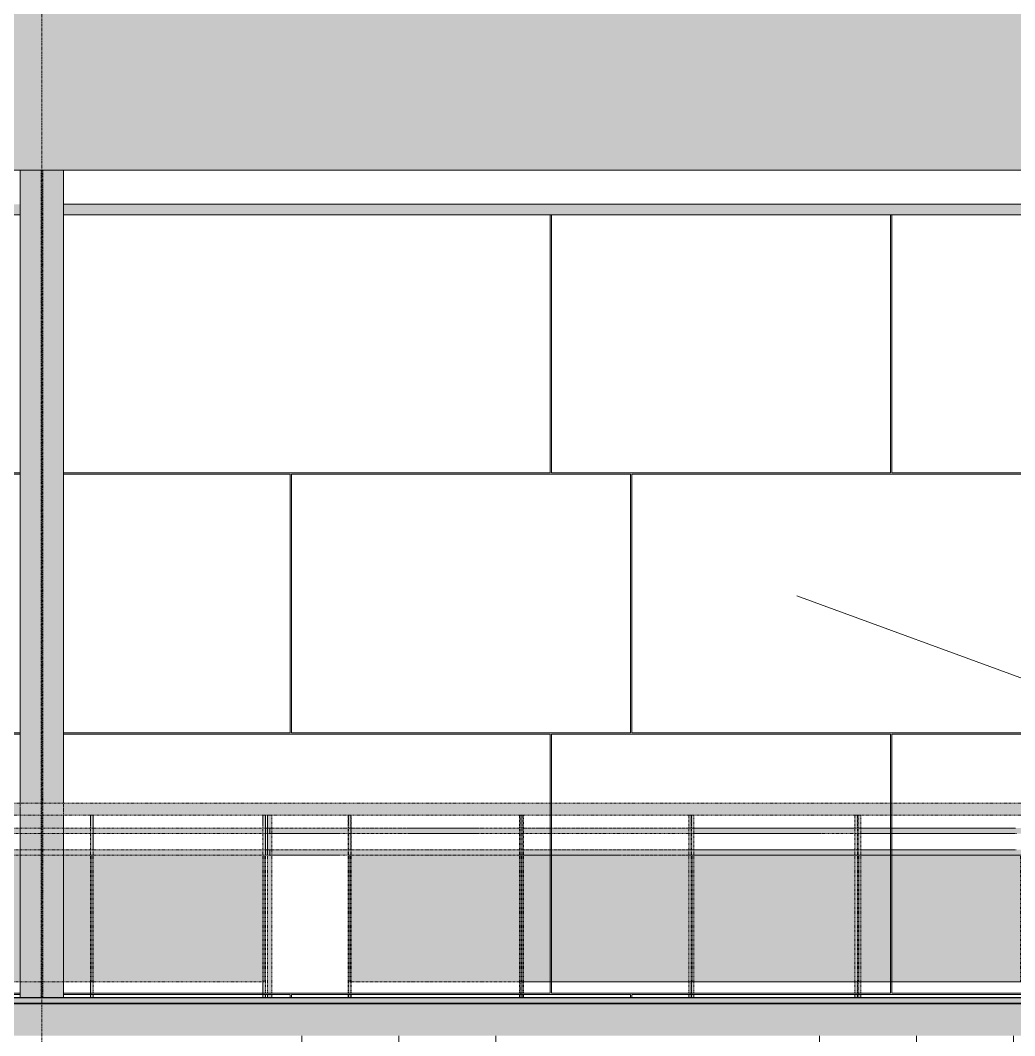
# Model space of a CAD drawing. Header units: inches. Extents: x -23445 to -32, y -314 to 853.
# Drawn here: x -7780.3 to -7595.9, y -6 to 182.3 of the extents above; entities that cross this region are included whole.
import ezdxf

# ---------------------------------------------------------------- set-up
doc = ezdxf.new("R2010")
doc.units = ezdxf.units.IN
doc.header["$MEASUREMENT"] = 0
for name, pattern in [('Dash 1_16_', [0.125, 0.0625, -0.0625]), ('Grid Line 1_2_', [0.875, 0.5, -0.125, 0.125, -0.125]), ('Hidden 1_8_', [0.1875, 0.125, -0.0625])]:
    doc.linetypes.add(name, pattern=pattern)
for name, color, linetype, lineweight in [('A-ANNO-IDEN', 131, 'Continuous', 9), ('A-FLOR', 192, 'Continuous', 9), ('A-FLOR-HRAL', 11, 'Continuous', 9), ('A-FLOR-LEVL', 51, 'Continuous', 9), ('A-FLOR-PATT', 8, 'Continuous', 25), ('A-WALL-PATT', 111, 'Continuous', 25), ('C-TOPO', 7, 'Continuous', 9), ('I-WALL', 2, 'Continuous', 9), ('M-HVAC-DUCT', 70, 'Continuous', 9), ('S-BEAM', 12, 'Continuous', 9), ('S-COLS', 52, 'Continuous', 9), ('S-GRID', 1, 'Continuous', 9)]:
    doc.layers.add(name, color=color, linetype=linetype, lineweight=lineweight)

# ---------------------------------------------------------------- blocks, each defined once
blk = doc.blocks.new('Struct_Xcel_Sports Complex_rvt-4-Building Section - North_South looking West _ Fitness Center')
at = {"layer": 'A-FLOR-PATT', "lineweight": 9}
h = blk.add_hatch(dxfattribs=at)
h.set_pattern_fill('FP_51', style=0, pattern_type=2)
h.set_pattern_definition([(50, (-21606.15, 72.08), (55.0854, -4.8198), [5.76, -63.36]), (355, (-21606.15, 72.08), (-10.6557, 57.7685), [4.608, -50.688]), (100.451, (-21601.557, 71.68), (44.4295, 52.9487), [4.895, -53.848]), (46.184, (-21606.15, 87.44), (81.9644, -12.712), [8.64, -95.04]), (96.636, (-21599.32, 86.38), (71.7815, 74.8124), [7.343, -80.772]), (351.184, (-21606.15, 87.44), (71.782, 74.8124), [6.912, -76.032]), (21, (-21598.47, 83.6), (45.842, -30.9215), [5.76, -63.36]), (326, (-21598.47, 83.6), (18.687, 55.6915), [4.608, -50.688]), (71.451, (-21594.65, 81.025), (64.529, 24.77), [4.895, -53.848]), (37.5, (-21606.148, 72.082), (0.9339, 25.5668), [2.534, -47.539, 2.534, -48.922, -50.88]), (37.5, (-21606.148, 72.082), (0.9339, 25.5668), [-101.53, 2.534, -48.346]), (7.5, (-21606.148, 72.082), (20.20404, 30.2913), [2.534, -26.803, 2.534, -46.387, -19.392]), (7.5, (-21606.148, 72.082), (20.20404, 30.2913), [-78.259, 2.534, -16.858]), (327.5, (-21623.274, 72.082), (40.9978, -1.7324), [2.534, -16.666, 2.534, -57.37, -79.488]), (327.5, (-21623.274, 72.082), (40.9978, -1.7324), [-79.104, 2.534, -76.954]), (317.5, (-21630.954, 72.082), (44.7889, 7.6878), [2.534, -22.426, 2.534, -37.248, -56.448]), (317.5, (-21630.954, 72.082), (44.7889, 7.6878), [-64.742, 2.534, -53.914])])
h.paths.add_polyline_path([(-21132.3, -6), (-21132.3, 0), (-22790.8, 0), (-22790.8, -6), (-21136.06, -6)], flags=0)
at = {"layer": 'A-FLOR', "color": 250, "lineweight": 25}
blk.add_line((-21132.3, 0), (-22790.8, 0), dxfattribs=at)
blk = doc.blocks.new('W-Wide Flange-Column - B1_F-1528732-Building Section - North_South looking West _ Fitness Center')
at = {"layer": 'S-COLS', "linetype": 'Hidden 1_8_'}
for p, q in [((-21626.46, 154.5), (-21626.46, 37.1)), ((-21626.15, 37.1), (-21626.15, 154.5)), ((-21626.46, 37.1), (-21626.46, 36.44)), ((-21626.46, 36.34), (-21626.46, 35.71)), ((-21626.15, 36.46), (-21626.15, 37.1)), ((-21626.15, 35.75), (-21626.15, 36.4)), ((-21626.46, 35.64), (-21626.46, 34.98)), ((-21626.46, 34.88), (-21626.46, 32.5)), ((-21626.15, 34.97), (-21626.15, 35.62)), ((-21626.15, 32.5), (-21626.15, 34.88)), ((-21626.46, 32.5), (-21626.46, 31.5)), ((-21626.15, 31.5), (-21626.15, 32.5)), ((-21626.46, 31.5), (-21626.46, 28.5)), ((-21626.15, 28.5), (-21626.15, 31.5)), ((-21626.46, 28.5), (-21626.46, 4)), ((-21626.15, 4), (-21626.15, 28.5)), ((-21626.46, 4), (-21626.46, 1)), ((-21626.15, 1), (-21626.15, 4))]:
    blk.add_line(p, q, dxfattribs=at)
blk = doc.blocks.new('Railing - 3_4_-V125-Building Section - North_South looking West _ Fitness Center')
at = {"layer": 'A-FLOR-HRAL', "linetype": 'Dash 1_16_', "transparency": 33554432}
blk.add_hatch(color=256, dxfattribs=at).paths.add_polyline_path([(-21583.68, 1), (-21583.68, 34.87), (-21584.43, 34.87), (-21584.43, 1)], flags=0)
at = {"layer": 'A-FLOR-HRAL', "linetype": 'Dash 1_16_'}
for p, q in [((-21584.43, 34.87), (-21584.43, 32.5)), ((-21583.68, 34.87), (-21584.43, 34.87)), ((-21584.43, 32.5), (-21584.43, 34.87)), ((-21584.43, 34.87), (-21583.68, 34.87)), ((-21583.68, 32.5), (-21583.68, 34.87)), ((-21583.68, 32.5), (-21583.68, 34.87)), ((-21584.43, 32.5), (-21584.43, 31.5)), ((-21584.43, 31.5), (-21584.43, 32.5)), ((-21583.68, 31.5), (-21583.68, 32.47)), ((-21583.68, 31.5), (-21583.68, 32.47)), ((-21584.43, 31.5), (-21584.43, 28.5)), ((-21584.43, 28.5), (-21584.43, 31.5)), ((-21583.68, 28.5), (-21583.68, 31.5)), ((-21583.68, 28.5), (-21583.68, 31.5)), ((-21584.43, 28.5), (-21584.43, 27.5)), ((-21584.43, 27.5), (-21584.43, 28.5)), ((-21583.68, 27.5), (-21583.68, 28.47)), ((-21583.68, 27.5), (-21583.68, 28.47)), ((-21584.43, 27.5), (-21584.43, 1)), ((-21584.43, 1), (-21584.43, 27.5)), ((-21583.68, 1), (-21583.68, 27.5)), ((-21583.68, 1), (-21583.68, 27.5))]:
    blk.add_line(p, q, dxfattribs=at)
blk = doc.blocks.new('Railing - 2_ 8_-V149-Building Section - North_South looking West _ Fitness Center')
at = {"layer": 'A-FLOR-HRAL', "linetype": 'Dash 1_16_', "transparency": 33554432}
blk.add_hatch(color=256, dxfattribs=at).paths.add_polyline_path([(-21841.05, 4), (-21809.05, 4), (-21809.05, 27.5), (-21841.05, 27.5), (-21841.05, 21.29)], flags=0)
at = {"layer": 'A-FLOR-HRAL', "linetype": 'Dash 1_16_'}
for p, q in [((-21841.05, 4), (-21841.05, 27.5)), ((-21841.05, 27.5), (-21840.8, 27.5)), ((-21840.8, 27.5), (-21841.05, 27.5)), ((-21841.05, 27.5), (-21841.05, 4)), ((-21840.8, 27.5), (-21809.3, 27.5)), ((-21809.3, 27.5), (-21840.8, 27.5)), ((-21809.3, 27.5), (-21809.05, 27.5)), ((-21809.05, 27.5), (-21809.3, 27.5)), ((-21809.05, 27.5), (-21809.05, 4)), ((-21809.05, 4), (-21809.05, 27.5)), ((-21840.8, 4), (-21841.05, 4)), ((-21841.05, 4), (-21840.8, 4)), ((-21809.3, 4), (-21840.8, 4)), ((-21840.8, 4), (-21809.3, 4)), ((-21809.05, 4), (-21809.3, 4)), ((-21809.3, 4), (-21809.05, 4))]:
    blk.add_line(p, q, dxfattribs=at)
blk = doc.blocks.new('Railing - 2_ x 1_2_-V148-Building Section - North_South looking West _ Fitness Center')
at = {"layer": 'A-FLOR-HRAL', "linetype": 'Dash 1_16_', "transparency": 33554432}
blk.add_hatch(color=256, dxfattribs=at).paths.add_polyline_path([(-21841.3, 1), (-21840.8, 1), (-21840.8, 34.87), (-21841.3, 34.87), (-21841.3, 1.14)], flags=0)
at = {"layer": 'A-FLOR-HRAL', "linetype": 'Dash 1_16_'}
for p, q in [((-21841.3, 34.87), (-21841.3, 32.5)), ((-21840.8, 34.87), (-21841.3, 34.87)), ((-21841.3, 1), (-21841.3, 34.87)), ((-21841.3, 34.87), (-21840.8, 34.87)), ((-21840.8, 1), (-21840.8, 34.87)), ((-21840.8, 32.5), (-21840.8, 34.87)), ((-21841.3, 32.5), (-21841.3, 31.5)), ((-21840.8, 31.5), (-21840.8, 32.5)), ((-21841.3, 31.5), (-21841.3, 28.5)), ((-21840.8, 28.5), (-21840.8, 31.5)), ((-21841.3, 28.5), (-21841.3, 4)), ((-21840.8, 4), (-21840.8, 28.5)), ((-21841.3, 4), (-21841.3, 1)), ((-21840.8, 1), (-21840.8, 4))]:
    blk.add_line(p, q, dxfattribs=at)
blk = doc.blocks.new('Railing - 2_ 8_-V145-Building Section - North_South looking West _ Fitness Center')
at = {"layer": 'A-FLOR-HRAL', "linetype": 'Dash 1_16_', "transparency": 33554432}
blk.add_hatch(color=256, dxfattribs=at).paths.add_polyline_path([(-21873.3, 4), (-21873.05, 4), (-21873.05, 27.5), (-21905.05, 27.5), (-21905.05, 4), (-21904.8, 4)], flags=0)
at = {"layer": 'A-FLOR-HRAL', "linetype": 'Dash 1_16_'}
for p, q in [((-21905.05, 4), (-21905.05, 27.5)), ((-21905.05, 27.5), (-21904.8, 27.5)), ((-21904.8, 27.5), (-21905.05, 27.5)), ((-21905.05, 27.5), (-21905.05, 4)), ((-21904.8, 27.5), (-21873.3, 27.5)), ((-21873.3, 27.5), (-21904.8, 27.5)), ((-21873.3, 27.5), (-21873.05, 27.5)), ((-21873.05, 27.5), (-21873.3, 27.5)), ((-21873.05, 27.5), (-21873.05, 4)), ((-21873.05, 4), (-21873.05, 27.5)), ((-21904.8, 4), (-21905.05, 4)), ((-21905.05, 4), (-21904.8, 4)), ((-21873.3, 4), (-21904.8, 4)), ((-21904.8, 4), (-21873.3, 4)), ((-21873.05, 4), (-21873.3, 4)), ((-21873.3, 4), (-21873.05, 4))]:
    blk.add_line(p, q, dxfattribs=at)
blk = doc.blocks.new('Railing - 2_ x 1_2_-V153-Building Section - North_South looking West _ Fitness Center')
at = {"layer": 'A-FLOR-HRAL', "linetype": 'Dash 1_16_', "transparency": 33554432}
blk.add_hatch(color=256, dxfattribs=at).paths.add_polyline_path([(-21584.8, 1), (-21584.8, 34.87), (-21585.3, 34.87), (-21585.3, 1)], flags=0)
at = {"layer": 'A-FLOR-HRAL', "linetype": 'Dash 1_16_'}
for p, q in [((-21585.3, 34.87), (-21585.3, 32.5)), ((-21584.8, 34.87), (-21585.3, 34.87)), ((-21585.3, 1), (-21585.3, 34.87)), ((-21585.3, 34.87), (-21584.8, 34.87)), ((-21584.8, 1), (-21584.8, 34.87)), ((-21584.8, 32.5), (-21584.8, 34.87)), ((-21585.3, 32.5), (-21585.3, 31.5)), ((-21584.8, 31.5), (-21584.8, 32.5)), ((-21585.3, 31.5), (-21585.3, 28.5)), ((-21584.8, 28.5), (-21584.8, 31.5)), ((-21585.3, 28.5), (-21585.3, 4)), ((-21584.8, 27.5), (-21584.8, 28.5)), ((-21584.8, 1), (-21584.8, 27.5)), ((-21585.3, 4), (-21585.3, 1))]:
    blk.add_line(p, q, dxfattribs=at)
blk = doc.blocks.new('Railing - 2_ x 1_2_-V154-Building Section - North_South looking West _ Fitness Center')
at = {"layer": 'A-FLOR-HRAL', "linetype": 'Dash 1_16_', "transparency": 33554432}
for points in [[(-21569.02, 1), (-21569.02, 34.87), (-21569.52, 34.87), (-21569.52, 1)], [(-21568.96, 1), (-21568.94, 1), (-21569.02, 1)]]:
    blk.add_hatch(color=256, dxfattribs=at).paths.add_polyline_path(points, flags=0)
at = {"layer": 'A-FLOR-HRAL', "linetype": 'Dash 1_16_'}
for p, q in [((-21569.52, 34.87), (-21569.44, 34.87)), ((-21569.02, 34.87), (-21569.52, 34.87)), ((-21569.52, 1), (-21569.52, 34.87)), ((-21569.44, 34.87), (-21569.44, 32.5)), ((-21569.44, 34.87), (-21569.02, 34.87)), ((-21568.94, 34.87), (-21569.02, 34.87)), ((-21569.02, 1), (-21569.02, 34.87)), ((-21568.94, 32.5), (-21568.94, 34.87)), ((-21569.44, 32.5), (-21569.44, 31.5)), ((-21568.94, 31.5), (-21568.94, 32.5)), ((-21569.44, 31.5), (-21569.44, 28.5)), ((-21568.94, 28.5), (-21568.94, 31.5)), ((-21569.44, 28.5), (-21569.44, 27.5)), ((-21568.94, 4), (-21568.94, 28.5)), ((-21569.44, 27.5), (-21569.44, 1)), ((-21568.94, 1), (-21568.94, 4))]:
    blk.add_line(p, q, dxfattribs=at)
blk = doc.blocks.new('Railing - 2_ 8_-V155-Building Section - North_South looking West _ Fitness Center')
at = {"layer": 'A-FLOR-HRAL', "linetype": 'Dash 1_16_', "transparency": 33554432}
blk.add_hatch(color=256, dxfattribs=at).paths.add_polyline_path([(-21537.32, 4), (-21537.32, 27.5), (-21569.2, 27.5), (-21569.2, 4), (-21537.73, 4)], flags=0)
at = {"layer": 'A-FLOR-HRAL', "linetype": 'Dash 1_16_'}
for p, q in [((-21569.02, 27.5), (-21569.2, 27.5)), ((-21569.2, 27.5), (-21569.2, 4)), ((-21569.2, 27.5), (-21569.18, 27.5)), ((-21569.18, 4), (-21569.18, 27.5)), ((-21569.18, 27.5), (-21569.02, 27.5)), ((-21569.02, 27.5), (-21537.73, 27.5)), ((-21537.73, 27.5), (-21569.02, 27.5)), ((-21537.73, 27.5), (-21537.32, 27.5)), ((-21537.32, 27.5), (-21537.73, 27.5)), ((-21537.32, 4), (-21537.32, 27.5)), ((-21537.32, 27.5), (-21537.3, 27.5)), ((-21537.3, 27.5), (-21537.3, 4)), ((-21569.2, 4), (-21569.02, 4)), ((-21569.18, 4), (-21569.2, 4)), ((-21569.02, 4), (-21569.18, 4)), ((-21537.73, 4), (-21569.02, 4)), ((-21569.02, 4), (-21537.73, 4)), ((-21537.32, 4), (-21537.73, 4)), ((-21537.73, 4), (-21537.32, 4)), ((-21537.32, 4), (-21537.3, 4))]:
    blk.add_line(p, q, dxfattribs=at)
blk = doc.blocks.new('Railing - 2_ x 1_2_-V156-Building Section - North_South looking West _ Fitness Center')
at = {"layer": 'A-FLOR-HRAL', "linetype": 'Dash 1_16_', "transparency": 33554432}
for points in [[(-21537.24, 1), (-21537.24, 34.87), (-21537.73, 34.87), (-21537.73, 1)], [(-21537.06, 1), (-21536.98, 1), (-21536.98, 34.87), (-21537.24, 34.87), (-21537.24, 1)]]:
    blk.add_hatch(color=256, dxfattribs=at).paths.add_polyline_path(points, flags=0)
at = {"layer": 'A-FLOR-HRAL', "linetype": 'Dash 1_16_'}
for p, q in [((-21537.73, 34.87), (-21537.47, 34.87)), ((-21537.24, 34.87), (-21537.73, 34.87)), ((-21537.73, 1), (-21537.73, 34.87)), ((-21537.47, 34.87), (-21537.47, 32.5)), ((-21537.47, 34.87), (-21536.98, 34.87)), ((-21536.98, 34.87), (-21537.24, 34.87)), ((-21537.24, 1), (-21537.24, 34.87)), ((-21536.98, 32.5), (-21536.98, 34.87)), ((-21537.47, 32.5), (-21537.47, 31.5)), ((-21536.98, 31.5), (-21536.98, 32.5)), ((-21537.47, 31.5), (-21537.47, 28.5)), ((-21536.98, 28.5), (-21536.98, 31.5)), ((-21537.47, 28.5), (-21537.47, 4)), ((-21536.98, 4), (-21536.98, 28.5)), ((-21537.47, 4), (-21537.47, 1)), ((-21536.98, 1), (-21536.98, 4))]:
    blk.add_line(p, q, dxfattribs=at)
blk = doc.blocks.new('Railing - 2_ 8_-V157-Building Section - North_South looking West _ Fitness Center')
at = {"layer": 'A-FLOR-HRAL', "linetype": 'Dash 1_16_', "transparency": 33554432}
for points in [[(-21537.06, 4), (-21505.78, 4), (-21505.82, 27.5), (-21537.3, 27.5), (-21537.24, 4)], [(-21505.76, 4), (-21505.74, 4), (-21505.78, 4)]]:
    blk.add_hatch(color=256, dxfattribs=at).paths.add_polyline_path(points, flags=0)
at = {"layer": 'A-FLOR-HRAL', "linetype": 'Dash 1_16_'}
for p, q in [((-21537.3, 27.5), (-21537.3, 4)), ((-21537.3, 27.5), (-21537.25, 27.5)), ((-21537.25, 4), (-21537.25, 27.5)), ((-21537.24, 27.5), (-21537.03, 27.5)), ((-21537.06, 27.5), (-21537.24, 27.5)), ((-21506.31, 27.5), (-21537.06, 27.5)), ((-21537.03, 27.5), (-21506.31, 27.5)), ((-21506.31, 27.5), (-21505.82, 27.5)), ((-21505.82, 27.5), (-21506.31, 27.5)), ((-21505.78, 4), (-21505.78, 27.5)), ((-21505.78, 27.5), (-21505.74, 27.5)), ((-21505.74, 27.5), (-21505.74, 4)), ((-21537.25, 4), (-21537.3, 4)), ((-21537.03, 4), (-21537.24, 4)), ((-21537.24, 4), (-21537.06, 4)), ((-21537.06, 4), (-21506.31, 4)), ((-21506.31, 4), (-21537.03, 4)), ((-21505.82, 4), (-21506.31, 4)), ((-21506.31, 4), (-21505.82, 4)), ((-21505.78, 4), (-21505.74, 4))]:
    blk.add_line(p, q, dxfattribs=at)
blk = doc.blocks.new('Railing - 2_ x 1_2_-V158-Building Section - North_South looking West _ Fitness Center')
at = {"layer": 'A-FLOR-HRAL', "linetype": 'Dash 1_16_', "transparency": 33554432}
for points in [[(-21505.82, 1), (-21505.82, 34.87), (-21506.31, 34.87), (-21506.31, 1)], [(-21505.53, 1), (-21505.39, 1), (-21505.39, 34.87), (-21505.82, 34.87), (-21505.82, 1)]]:
    blk.add_hatch(color=256, dxfattribs=at).paths.add_polyline_path(points, flags=0)
at = {"layer": 'A-FLOR-HRAL', "linetype": 'Dash 1_16_'}
for p, q in [((-21506.31, 34.87), (-21505.88, 34.87)), ((-21505.82, 34.87), (-21506.31, 34.87)), ((-21506.31, 1), (-21506.31, 34.87)), ((-21505.88, 34.87), (-21505.88, 32.5)), ((-21505.39, 34.87), (-21505.82, 34.87)), ((-21505.82, 1), (-21505.82, 34.87)), ((-21505.82, 34.87), (-21505.39, 34.87)), ((-21505.39, 32.5), (-21505.39, 34.87)), ((-21505.88, 32.5), (-21505.88, 31.5)), ((-21505.39, 31.5), (-21505.39, 32.5)), ((-21505.88, 31.5), (-21505.88, 28.5)), ((-21505.39, 28.5), (-21505.39, 31.5)), ((-21505.88, 28.5), (-21505.88, 4)), ((-21505.39, 4), (-21505.39, 28.5)), ((-21505.88, 4), (-21505.88, 1)), ((-21505.39, 1), (-21505.39, 4))]:
    blk.add_line(p, q, dxfattribs=at)
blk = doc.blocks.new('Railing - 2_ 8_-V159-Building Section - North_South looking West _ Fitness Center')
at = {"layer": 'A-FLOR-HRAL', "linetype": 'Dash 1_16_', "transparency": 33554432}
for points in [[(-21475.51, 4), (-21474.87, 4), (-21474.87, 27.5), (-21505.76, 27.5), (-21505.76, 4), (-21484.64, 4)], [(-21474.84, 4), (-21474.8, 4), (-21474.87, 4)]]:
    blk.add_hatch(color=256, dxfattribs=at).paths.add_polyline_path(points, flags=0)
at = {"layer": 'A-FLOR-HRAL', "linetype": 'Dash 1_16_'}
for p, q in [((-21505.53, 27.5), (-21505.76, 27.5)), ((-21505.76, 27.5), (-21505.76, 4)), ((-21505.76, 27.5), (-21505.7, 27.5)), ((-21505.7, 4), (-21505.7, 27.5)), ((-21505.7, 27.5), (-21505.48, 27.5)), ((-21475.51, 27.5), (-21505.53, 27.5)), ((-21505.48, 27.5), (-21475.51, 27.5)), ((-21475.51, 27.5), (-21474.87, 27.5)), ((-21474.87, 27.5), (-21475.51, 27.5)), ((-21474.87, 4), (-21474.87, 27.5)), ((-21474.87, 27.5), (-21474.8, 27.5)), ((-21474.8, 27.5), (-21474.8, 4)), ((-21505.76, 4), (-21505.53, 4)), ((-21505.7, 4), (-21505.76, 4)), ((-21505.48, 4), (-21505.7, 4)), ((-21505.53, 4), (-21475.51, 4)), ((-21475.51, 4), (-21505.48, 4)), ((-21474.87, 4), (-21475.51, 4)), ((-21475.51, 4), (-21474.87, 4)), ((-21474.87, 4), (-21474.8, 4))]:
    blk.add_line(p, q, dxfattribs=at)
blk = doc.blocks.new('Railing - 2_ x 1_2_-V160-Building Section - North_South looking West _ Fitness Center')
at = {"layer": 'A-FLOR-HRAL', "linetype": 'Dash 1_16_', "transparency": 33554432}
for points in [[(-21475.03, 1), (-21475.03, 34.87), (-21475.51, 34.87), (-21475.51, 1)], [(-21474.62, 1), (-21474.42, 1), (-21474.42, 34.87), (-21475.03, 34.87), (-21475.03, 1)]]:
    blk.add_hatch(color=256, dxfattribs=at).paths.add_polyline_path(points, flags=0)
at = {"layer": 'A-FLOR-HRAL', "linetype": 'Dash 1_16_'}
for p, q in [((-21475.51, 34.87), (-21475.03, 34.87)), ((-21475.03, 34.87), (-21475.51, 34.87)), ((-21475.51, 1), (-21475.51, 34.87)), ((-21474.42, 34.87), (-21475.03, 34.87)), ((-21475.03, 1), (-21475.03, 34.87)), ((-21474.96, 34.87), (-21474.9, 34.87)), ((-21474.9, 34.87), (-21474.9, 32.5)), ((-21474.9, 34.87), (-21474.42, 34.87)), ((-21474.42, 32.5), (-21474.42, 34.87)), ((-21474.9, 32.5), (-21474.9, 31.5)), ((-21474.42, 31.5), (-21474.42, 32.5)), ((-21474.9, 31.5), (-21474.9, 28.5)), ((-21474.42, 28.5), (-21474.42, 31.5)), ((-21474.9, 28.5), (-21474.9, 4)), ((-21474.42, 4), (-21474.42, 28.5)), ((-21474.9, 4), (-21474.9, 1)), ((-21474.42, 1), (-21474.42, 4))]:
    blk.add_line(p, q, dxfattribs=at)
blk = doc.blocks.new('Railing - 2_ 8_-V161-Building Section - North_South looking West _ Fitness Center')
at = {"layer": 'A-FLOR-HRAL', "linetype": 'Dash 1_16_', "transparency": 33554432}
for points in [[(-21474.84, 4), (-21444.81, 4), (-21444.81, 27.5), (-21474.84, 27.5), (-21474.84, 21.29)], [(-21444.79, 4), (-21444.72, 4), (-21444.81, 4)]]:
    blk.add_hatch(color=256, dxfattribs=at).paths.add_polyline_path(points, flags=0)
at = {"layer": 'A-FLOR-HRAL', "linetype": 'Dash 1_16_'}
for p, q in [((-21474.62, 27.5), (-21474.84, 27.5)), ((-21474.84, 27.5), (-21474.84, 4)), ((-21474.84, 27.5), (-21474.76, 27.5)), ((-21474.76, 4), (-21474.76, 27.5)), ((-21474.76, 27.5), (-21474.54, 27.5)), ((-21445.91, 27.5), (-21474.62, 27.5)), ((-21474.54, 27.5), (-21445.91, 27.5)), ((-21445.85, 27.5), (-21445.56, 27.5)), ((-21445.56, 27.5), (-21445.85, 27.5)), ((-21445.56, 27.5), (-21444.81, 27.5)), ((-21444.81, 27.5), (-21445.56, 27.5)), ((-21444.81, 4), (-21444.81, 27.5)), ((-21444.81, 27.5), (-21444.72, 27.5)), ((-21444.72, 27.5), (-21444.72, 4)), ((-21474.84, 4), (-21474.62, 4)), ((-21474.76, 4), (-21474.84, 4)), ((-21474.54, 4), (-21474.76, 4)), ((-21474.62, 4), (-21445.56, 4)), ((-21445.56, 4), (-21474.54, 4)), ((-21444.81, 4), (-21445.56, 4)), ((-21445.56, 4), (-21444.81, 4)), ((-21444.81, 4), (-21444.72, 4))]:
    blk.add_line(p, q, dxfattribs=at)
blk = doc.blocks.new('Railing - Railing-939582-Building Section - North_South looking West _ Fitness Center')
at = {"layer": 'A-FLOR-HRAL', "linetype": 'Dash 1_16_', "transparency": 33554432}
for points in [[(-21902.19, 36), (-21584.05, 36), (-21584.05, 37.12), (-21661.26, 37.12), (-21721.93, 37.12), (-21765.44, 37.12), (-21845.45, 37.12), (-21906.05, 37.07), (-21906.05, 36)], [(-21433.03, 36), (-21312.71, 36), (-21312.39, 36.58), (-21311.82, 36.92), (-21311.25, 37.07), (-21311.18, 37.11), (-21339.64, 37.12), (-21584.05, 37.12), (-21584.05, 36), (-21434.84, 36)], [(-21513.33, 34.88), (-21445.43, 34.88), (-21360.63, 34.88), (-21328.04, 34.88), (-21311.01, 34.89), (-21311.55, 34.98), (-21312.06, 35.17), (-21312.5, 35.5), (-21312.71, 36), (-21584.05, 36), (-21584.05, 34.88), (-21513.69, 34.88)], [(-21584.8, 31.5), (-21584.05, 31.5), (-21584.05, 32.5), (-21906.05, 32.5), (-21906.05, 31.5), (-21585.3, 31.5)], [(-21311.39, 31.5), (-21311.39, 32.5), (-21584.05, 32.5), (-21584.05, 31.5), (-21315.19, 31.5)], [(-21584.8, 27.5), (-21584.05, 27.5), (-21584.05, 28.5), (-21906.05, 28.5), (-21906.05, 27.5), (-21585.3, 27.5)], [(-21445.1, 27.5), (-21311.39, 27.5), (-21311.39, 28.5), (-21584.05, 28.5), (-21584.05, 27.5), (-21445.56, 27.5)]]:
    blk.add_hatch(color=256, dxfattribs=at).paths.add_polyline_path(points, flags=0)
h = blk.add_hatch(color=256, dxfattribs=at)
h.paths.add_polyline_path([(-21795.37, 34.88), (-21758.07, 34.88), (-21707.34, 34.89), (-21694.74, 34.88), (-21584.05, 34.97), (-21584.05, 36), (-21906.05, 36), (-21906.05, 34.88), (-21828.84, 34.88), (-21799.11, 34.88)], flags=0)
h.paths.add_polyline_path([(-21862.27, 35.3), (-21862.27, 35.3), (-21862.99, 35.52)], flags=0)
at = {"layer": 'A-FLOR-HRAL', "linetype": 'Dash 1_16_'}
for p, q in [((-21584.05, 37.12), (-21906.05, 37.12)), ((-21906.05, 34.88), (-21584.05, 34.88)), ((-21648.8, 32.5), (-21617.3, 32.5)), ((-21617.3, 32.5), (-21648.8, 32.5)), ((-21617.3, 32.5), (-21616.8, 32.5)), ((-21616.8, 32.5), (-21617.3, 32.5)), ((-21616.8, 32.5), (-21585.3, 32.5)), ((-21585.3, 32.5), (-21616.8, 32.5)), ((-21585.3, 32.5), (-21584.8, 32.5)), ((-21584.8, 32.5), (-21585.3, 32.5)), ((-21584.8, 32.5), (-21584.05, 32.5)), ((-21584.43, 32.5), (-21584.8, 32.5)), ((-21584.05, 32.5), (-21584.43, 32.5)), ((-21584.05, 32.5), (-21584.05, 31.5)), ((-21584.05, 31.5), (-21584.05, 32.5)), ((-21584.05, 32.5), (-21569.52, 32.5)), ((-21583.68, 32.5), (-21584.05, 32.5)), ((-21571.16, 32.5), (-21583.68, 32.5)), ((-21569.52, 32.5), (-21571.09, 32.5)), ((-21569.52, 32.5), (-21569.02, 32.5)), ((-21569.02, 32.5), (-21569.52, 32.5)), ((-21569.02, 32.5), (-21537.73, 32.5)), ((-21558.14, 32.5), (-21569.02, 32.5)), ((-21545.22, 32.5), (-21558.14, 32.5)), ((-21537.73, 32.5), (-21545.22, 32.5)), ((-21537.73, 32.5), (-21537.23, 32.5)), ((-21537.04, 32.5), (-21537.73, 32.5)), ((-21537.23, 32.5), (-21506.31, 32.5)), ((-21532.36, 32.5), (-21537.04, 32.5)), ((-21506.31, 32.5), (-21532.36, 32.5)), ((-21506.31, 32.5), (-21505.72, 32.5)), ((-21505.5, 32.5), (-21506.31, 32.5)), ((-21505.72, 32.5), (-21475.49, 32.5)), ((-21475.49, 32.5), (-21505.5, 32.5)), ((-21475.49, 32.5), (-21475.01, 32.5)), ((-21475.01, 32.5), (-21475.49, 32.5)), ((-21474.94, 32.5), (-21445.56, 32.5)), ((-21474.58, 32.5), (-21474.94, 32.5)), ((-21469.37, 32.5), (-21474.58, 32.5)), ((-21457.15, 32.5), (-21469.37, 32.5)), ((-21445.9, 32.5), (-21457.15, 32.5)), ((-21617.3, 31.5), (-21648.8, 31.5)), ((-21617.3, 31.5), (-21648.8, 31.5)), ((-21616.8, 31.5), (-21617.3, 31.5)), ((-21616.8, 31.5), (-21617.3, 31.5)), ((-21585.3, 31.5), (-21616.8, 31.5)), ((-21585.3, 31.5), (-21616.8, 31.5)), ((-21584.8, 31.5), (-21585.3, 31.5)), ((-21584.8, 31.5), (-21585.3, 31.5)), ((-21584.43, 31.5), (-21584.8, 31.5)), ((-21584.05, 31.5), (-21584.8, 31.5)), ((-21584.05, 31.5), (-21584.43, 31.5)), ((-21583.68, 31.5), (-21584.05, 31.5)), ((-21569.52, 31.5), (-21584.05, 31.5)), ((-21571.16, 31.5), (-21583.68, 31.5)), ((-21569.52, 31.5), (-21571.09, 31.5)), ((-21569.02, 31.5), (-21569.52, 31.5)), ((-21569.02, 31.5), (-21569.52, 31.5)), ((-21558.14, 31.5), (-21569.02, 31.5)), ((-21537.73, 31.5), (-21569.02, 31.5)), ((-21545.22, 31.5), (-21558.14, 31.5)), ((-21537.73, 31.5), (-21545.22, 31.5)), ((-21537.04, 31.5), (-21537.73, 31.5)), ((-21537.23, 31.5), (-21537.73, 31.5)), ((-21506.31, 31.5), (-21537.23, 31.5)), ((-21506.31, 31.5), (-21537.04, 31.5)), ((-21505.5, 31.5), (-21506.31, 31.5)), ((-21505.72, 31.5), (-21506.31, 31.5)), ((-21475.49, 31.5), (-21505.72, 31.5)), ((-21494.23, 31.5), (-21505.5, 31.5)), ((-21481.74, 31.5), (-21494.23, 31.5)), ((-21475.49, 31.5), (-21481.74, 31.5)), ((-21475.01, 31.5), (-21475.49, 31.5)), ((-21475.01, 31.5), (-21475.49, 31.5)), ((-21474.58, 31.5), (-21474.94, 31.5)), ((-21445.56, 31.5), (-21474.94, 31.5)), ((-21445.9, 31.5), (-21474.58, 31.5)), ((-21648.8, 28.5), (-21617.3, 28.5)), ((-21617.3, 28.5), (-21648.8, 28.5)), ((-21617.3, 28.5), (-21616.8, 28.5)), ((-21616.8, 28.5), (-21617.3, 28.5)), ((-21616.8, 28.5), (-21585.3, 28.5)), ((-21585.3, 28.5), (-21616.8, 28.5)), ((-21585.3, 28.5), (-21584.8, 28.5)), ((-21584.8, 28.5), (-21585.3, 28.5)), ((-21584.8, 28.5), (-21584.05, 28.5)), ((-21584.43, 28.5), (-21584.8, 28.5)), ((-21584.05, 28.5), (-21584.43, 28.5)), ((-21584.05, 28.5), (-21584.05, 27.5)), ((-21584.05, 27.5), (-21584.05, 28.5)), ((-21584.05, 28.5), (-21569.52, 28.5)), ((-21583.68, 28.5), (-21584.05, 28.5)), ((-21571.16, 28.5), (-21583.68, 28.5)), ((-21569.52, 28.5), (-21571.09, 28.5)), ((-21569.52, 28.5), (-21569.02, 28.5)), ((-21569.02, 28.5), (-21569.52, 28.5)), ((-21569.02, 28.5), (-21537.73, 28.5)), ((-21537.73, 28.5), (-21569.02, 28.5)), ((-21537.73, 28.5), (-21537.23, 28.5)), ((-21537.04, 28.5), (-21537.73, 28.5)), ((-21537.23, 28.5), (-21506.31, 28.5)), ((-21506.31, 28.5), (-21537.04, 28.5)), ((-21506.31, 28.5), (-21505.72, 28.5)), ((-21505.5, 28.5), (-21506.31, 28.5)), ((-21505.72, 28.5), (-21475.49, 28.5)), ((-21475.49, 28.5), (-21505.5, 28.5)), ((-21475.49, 28.5), (-21474.88, 28.5)), ((-21474.58, 28.5), (-21475.49, 28.5)), ((-21474.88, 28.5), (-21445.56, 28.5)), ((-21445.9, 28.5), (-21474.58, 28.5)), ((-21617.3, 27.5), (-21648.8, 27.5)), ((-21617.3, 27.5), (-21648.8, 27.5)), ((-21616.8, 27.5), (-21617.3, 27.5)), ((-21616.8, 27.5), (-21617.3, 27.5)), ((-21585.3, 27.5), (-21616.8, 27.5)), ((-21585.3, 27.5), (-21616.8, 27.5)), ((-21585.05, 27.5), (-21585.3, 27.5)), ((-21584.8, 27.5), (-21585.3, 27.5)), ((-21584.8, 27.5), (-21585.05, 27.5)), ((-21584.43, 27.5), (-21584.8, 27.5)), ((-21584.05, 27.5), (-21584.8, 27.5)), ((-21584.05, 27.5), (-21584.43, 27.5)), ((-21583.68, 27.5), (-21584.05, 27.5)), ((-21569.52, 27.5), (-21584.05, 27.5)), ((-21571.16, 27.5), (-21583.68, 27.5)), ((-21569.52, 27.5), (-21571.09, 27.5)), ((-21569.2, 27.5), (-21569.52, 27.5)), ((-21569.02, 27.5), (-21569.52, 27.5)), ((-21569.02, 27.5), (-21569.2, 27.5)), ((-21537.73, 27.5), (-21569.02, 27.5)), ((-21537.73, 27.5), (-21569.02, 27.5)), ((-21537.31, 27.5), (-21537.73, 27.5)), ((-21537.23, 27.5), (-21537.73, 27.5)), ((-21537.04, 27.5), (-21537.23, 27.5)), ((-21506.31, 27.5), (-21537.23, 27.5)), ((-21519.56, 27.5), (-21537.04, 27.5)), ((-21506.31, 27.5), (-21519.56, 27.5)), ((-21505.82, 27.5), (-21506.31, 27.5)), ((-21505.72, 27.5), (-21506.31, 27.5)), ((-21505.5, 27.5), (-21505.76, 27.5)), ((-21475.49, 27.5), (-21505.72, 27.5)), ((-21475.49, 27.5), (-21505.5, 27.5)), ((-21474.85, 27.5), (-21475.49, 27.5)), ((-21474.88, 27.5), (-21475.49, 27.5)), ((-21445.56, 27.5), (-21474.88, 27.5)), ((-21474.58, 27.5), (-21474.83, 27.5)), ((-21469.37, 27.5), (-21474.58, 27.5)), ((-21445.9, 27.5), (-21469.37, 27.5))]:
    blk.add_line(p, q, dxfattribs=at)
at = {"layer": 'A-FLOR-HRAL', "linetype": 'Dash 1_16_', "flags": 128}
for points in [[(-21310.73, 37.12), (-21318.69, 37.12), (-21326.94, 37.12), (-21335.49, 37.12), (-21344.31, 37.12), (-21353.39, 37.12), (-21362.73, 37.12), (-21372.32, 37.12), (-21382.14, 37.12), (-21392.19, 37.12), (-21402.45, 37.12), (-21412.91, 37.12), (-21423.56, 37.12), (-21434.39, 37.12), (-21445.39, 37.12), (-21456.54, 37.12), (-21467.84, 37.12), (-21479.26, 37.12), (-21490.8, 37.12), (-21502.44, 37.12), (-21514.17, 37.12), (-21525.98, 37.12), (-21537.86, 37.12), (-21549.78, 37.12), (-21561.75, 37.12), (-21573.74, 37.12), (-21584.05, 37.12)], [(-21310.73, 34.88), (-21318.69, 34.88), (-21326.94, 34.88), (-21335.49, 34.88), (-21344.31, 34.88), (-21353.39, 34.88), (-21362.73, 34.88), (-21372.32, 34.88), (-21382.14, 34.88), (-21392.19, 34.88), (-21402.45, 34.88), (-21412.91, 34.88), (-21423.56, 34.88), (-21434.39, 34.88), (-21445.39, 34.88), (-21456.54, 34.88), (-21467.84, 34.88), (-21479.26, 34.88), (-21490.8, 34.88), (-21502.44, 34.88), (-21514.17, 34.88), (-21525.98, 34.88), (-21537.86, 34.88), (-21549.78, 34.88), (-21561.75, 34.88), (-21573.74, 34.88), (-21584.05, 34.88)]]:
    blk.add_lwpolyline(points, dxfattribs=at)
for name, p in [('Railing - 2_ x 1_2_-V148-Building Section - North_South looking West _ Fitness Center', (224, 0)), ('Railing - 2_ x 1_2_-V153-Building Section - North_South looking West _ Fitness Center', (0, 0)), ('Railing - 3_4_-V125-Building Section - North_South looking West _ Fitness Center', (0, 0)), ('Railing - 2_ x 1_2_-V154-Building Section - North_South looking West _ Fitness Center', (0, 0)), ('Railing - 2_ x 1_2_-V156-Building Section - North_South looking West _ Fitness Center', (0, 0)), ('Railing - 2_ x 1_2_-V158-Building Section - North_South looking West _ Fitness Center', (0, 0)), ('Railing - 2_ x 1_2_-V160-Building Section - North_South looking West _ Fitness Center', (0, 0)), ('Railing - 2_ 8_-V149-Building Section - North_South looking West _ Fitness Center', (192, 0)), ('Railing - 2_ 8_-V145-Building Section - North_South looking West _ Fitness Center', (288, 0)), ('Railing - 2_ 8_-V155-Building Section - North_South looking West _ Fitness Center', (0, 0)), ('Railing - 2_ 8_-V157-Building Section - North_South looking West _ Fitness Center', (0, 0)), ('Railing - 2_ 8_-V159-Building Section - North_South looking West _ Fitness Center', (0, 0)), ('Railing - 2_ 8_-V161-Building Section - North_South looking West _ Fitness Center', (0, 0))]:
    blk.add_blockref(name, p)
blk = doc.blocks.new('Girt_C - 10_D-1401751-Building Section - North_South looking West _ Fitness Center')
at = {"layer": 'S-BEAM'}
h = blk.add_hatch(color=256, dxfattribs=at)
h.paths.add_polyline_path([(-21772.45, 146.25), (-21772.38, 146.25), (-21771.17, 148.19), (-21863.55, 148.19), (-21863.55, 146.25), (-21772.45, 146.25)], flags=0)
h.paths.add_polyline_path([(-22346.4, 146.25), (-22336.07, 146.25), (-22334.43, 147.75), (-22334, 148.19), (-22347.3, 148.19), (-22347.3, 146.25)], flags=0)
h.paths.add_polyline_path([(-21146.8, 146.25), (-21146.8, 148.19), (-21381.05, 148.19), (-21381.05, 146.25), (-21155.42, 146.25)], flags=0)
h.paths.add_polyline_path([(-22287.11, 146.25), (-22112.8, 146.25), (-22112.8, 148.19), (-22288.74, 148.19), (-22290.68, 146.25), (-22287.29, 146.25)], flags=0)
h.paths.add_polyline_path([(-21389.05, 146.25), (-21389.05, 148.19), (-21622.3, 148.19), (-21622.3, 146.25), (-21407.18, 146.25)], flags=0)
h.paths.add_polyline_path([(-22104.8, 146.25), (-21871.55, 146.25), (-21871.55, 148.19), (-22104.8, 148.19), (-22104.8, 147.24)], flags=0)
h.paths.add_polyline_path([(-21630.3, 146.25), (-21630.3, 148.19), (-21725.47, 148.19), (-21724.09, 146.25), (-21639.56, 146.25)], flags=0)
h.paths.add_polyline_path([(-21725.37, 146.25), (-21725.37, 146.25), (-21726.73, 148.19), (-21769.91, 148.19), (-21771.18, 146.25), (-21725.42, 146.25)], flags=0)
blk.add_line((-21389.05, 148.19), (-21622.3, 148.19), dxfattribs=at)

msp = doc.modelspace()

# ---------------------------------------------------------------- hatches: boundary and pattern name
at = {"layer": 'A-FLOR'}
msp.add_hatch(color=256, dxfattribs=at).paths.add_polyline_path([(-7460.73, 0), (-7460.73, 1), (-8329.38, 1), (-8329.38, 0), (-7479.72, 0)], flags=0)
at = {"layer": 'A-WALL-PATT', "lineweight": 9}
h = msp.add_hatch(dxfattribs=at)
h.set_pattern_fill('FP_50', color=256, style=0, pattern_type=2)
h.set_pattern_definition([(90, (-21385.18, -673.75), (-193, -193), [48, -145]), (180, (-21385.18, -673.75), (-2e-14, -193), [96.25, -96.75]), (270, (-21481.43, -625.75), (-193, -193), [48, -145]), (180, (-21385.18, -625.75), (-2e-14, -193), [96.25, -96.75]), (270, (-21481.68, -625.75), (-193, -193), [48, -145]), (180, (-21481.68, -625.75), (-2e-14, -193), [96.25, -96.75]), (90, (-21577.93, -673.75), (-193, -193), [48, -145]), (180, (-21481.68, -673.75), (-2e-14, -193), [96.25, -96.75]), (90, (-21433.18, -625.5), (-193, -193), [48, -145]), (180, (-21384.93, -625.5), (-2e-14, -193), [48.25, -144.75]), (180, (-21384.93, -577.5), (-2e-14, -193), [48.25, -144.75]), (90, (-21529.68, -625.5), (-193, -193), [48, -145]), (180, (-21433.43, -625.5), (-2e-14, -193), [96.25, -96.75]), (270, (-21433.43, -577.5), (-193, -193), [48, -145]), (180, (-21433.43, -577.5), (-2e-14, -193), [96.25, -96.75]), (180, (-21529.93, -625.5), (-2e-14, -193), [48, -145]), (270, (-21529.93, -577.5), (-193, -193), [48, -145]), (180, (-21529.93, -577.5), (-2e-14, -193), [48, -145]), (90, (-21385.18, -577.25), (-193, -193), [48, -145]), (180, (-21385.18, -577.25), (-2e-14, -193), [96.25, -96.75]), (270, (-21481.43, -529.25), (-193, -193), [48, -145]), (180, (-21385.18, -529.25), (-2e-14, -193), [96.25, -96.75]), (270, (-21481.68, -529.25), (-193, -193), [48, -145]), (180, (-21481.68, -529.25), (-2e-14, -193), [96.25, -96.75]), (270, (-21577.93, -529.25), (-193, -193), [48, -145]), (180, (-21481.68, -577.25), (-2e-14, -193), [96.25, -96.75]), (90, (-21433.18, -529), (-193, -193), [48, -145]), (180, (-21384.93, -529), (-2e-14, -193), [48.25, -144.75]), (180, (-21384.93, -481), (-2e-14, -193), [48.25, -144.75]), (90, (-21529.68, -529), (-193, -193), [48, -145]), (180, (-21433.43, -529), (-2e-14, -193), [96.25, -96.75]), (270, (-21433.43, -481), (-193, -193), [48, -145]), (180, (-21433.43, -481), (-2e-14, -193), [96.25, -96.75]), (180, (-21529.93, -529), (-2e-14, -193), [48, -145]), (270, (-21529.93, -481), (-193, -193), [48, -145]), (180, (-21529.93, -481), (-2e-14, -193), [48, -145])])
h.paths.add_polyline_path([(-8426.56, 0), (-8329.38, 0), (-8329.38, 1), (-8262.81, 1), (-8262.81, 146.25), (-8440.68, 146.25), (-8463.18, 123.82), (-8466, 121.27), (-8470.52, 118.02), (-8474.55, 115.7), (-8478.07, 114.03), (-8482.5, 112.45), (-8487.79, 111.2), (-8491.73, 110.61), (-8497.31, 110.3), (-8497.31, 98.25), (-8426.56, 98.25), (-8426.56, 61.6)], flags=0)
h.paths.add_polyline_path([(-8254.34, 1), (-8021.56, 1), (-8021.56, 146.25), (-8254.81, 146.25), (-8254.81, 1)], flags=0)
h.paths.add_polyline_path([(-7789.57, 1), (-7780.31, 1), (-7780.31, 5.05), (-7875.44, 146.25), (-7921.19, 146.25), (-8013.56, 5.2), (-8013.56, 1), (-7798.74, 1)], flags=0)
h.paths.add_polyline_path([(-7772.31, 1), (-7679.43, 1), (-7679.43, 146.25), (-7772.31, 146.25), (-7772.31, 1.14)], flags=0)
h.paths.add_polyline_path([(-7780.31, 6.84), (-7780.31, 146.25), (-7874.17, 146.25), (-7783.26, 11.22)], flags=0)
h.paths.add_polyline_path([(-8013.56, 7.02), (-7922.46, 146.25), (-8013.56, 146.25), (-8013.56, 7.62)], flags=0)
h.paths.add_polyline_path([(-8229.11, 34.89), (-8229.11, 34.89), (-8226.25, 34.89)], flags=0)
h.paths.add_polyline_path([(-8279.71, 35.22), (-8279.71, 35.22), (-8279.22, 35.22)], flags=0)
h.paths.add_polyline_path([(-8278.26, 35.22), (-8278.26, 35.22), (-8278, 35.22)], flags=0)
h.paths.add_polyline_path([(-7728.56, 35.24), (-7728.06, 35.24), (-7725.81, 35.24)], flags=0)
h.paths.add_polyline_path([(-8497.31, 142.38), (-8496.41, 142.38), (-8493.49, 142.68), (-8491.02, 143.36), (-8488.88, 144.3), (-8486.72, 145.7), (-8486.08, 146.25), (-8497.31, 146.25), (-8497.31, 142.46)], flags=0)
h = msp.add_hatch(dxfattribs=at)
h.set_pattern_fill('FP_53', color=256, style=0, pattern_type=2)
h.set_pattern_definition([(90, (-20550.05, -673.75), (-193, -193), [48, -145]), (180, (-20550.05, -673.75), (-2e-14, -193), [96.25, -96.75]), (270, (-20646.3, -625.75), (-193, -193), [48, -145]), (180, (-20550.05, -625.75), (-2e-14, -193), [96.25, -96.75]), (270, (-20646.55, -625.75), (-193, -193), [48, -145]), (180, (-20646.55, -625.75), (-2e-14, -193), [96.25, -96.75]), (90, (-20742.8, -673.75), (-193, -193), [48, -145]), (180, (-20646.55, -673.75), (-2e-14, -193), [96.25, -96.75]), (90, (-20598.05, -625.5), (-193, -193), [48, -145]), (180, (-20549.8, -625.5), (-2e-14, -193), [48.25, -144.75]), (180, (-20549.8, -577.5), (-2e-14, -193), [48.25, -144.75]), (90, (-20694.55, -625.5), (-193, -193), [48, -145]), (180, (-20598.3, -625.5), (-2e-14, -193), [96.25, -96.75]), (270, (-20598.3, -577.5), (-193, -193), [48, -145]), (180, (-20598.3, -577.5), (-2e-14, -193), [96.25, -96.75]), (180, (-20694.8, -625.5), (-2e-14, -193), [48, -145]), (270, (-20694.8, -577.5), (-193, -193), [48, -145]), (180, (-20694.8, -577.5), (-2e-14, -193), [48, -145]), (90, (-20550.05, -577.25), (-193, -193), [48, -145]), (180, (-20550.05, -577.25), (-2e-14, -193), [96.25, -96.75]), (270, (-20646.3, -529.25), (-193, -193), [48, -145]), (180, (-20550.05, -529.25), (-2e-14, -193), [96.25, -96.75]), (270, (-20646.55, -529.25), (-193, -193), [48, -145]), (180, (-20646.55, -529.25), (-2e-14, -193), [96.25, -96.75]), (270, (-20742.8, -529.25), (-193, -193), [48, -145]), (180, (-20646.55, -577.25), (-2e-14, -193), [96.25, -96.75]), (90, (-20598.05, -529), (-193, -193), [48, -145]), (180, (-20549.8, -529), (-2e-14, -193), [48.25, -144.75]), (180, (-20549.8, -481), (-2e-14, -193), [48.25, -144.75]), (90, (-20694.55, -529), (-193, -193), [48, -145]), (180, (-20598.3, -529), (-2e-14, -193), [96.25, -96.75]), (270, (-20598.3, -481), (-193, -193), [48, -145]), (180, (-20598.3, -481), (-2e-14, -193), [96.25, -96.75]), (180, (-20694.8, -529), (-2e-14, -193), [48, -145]), (270, (-20694.8, -481), (-193, -193), [48, -145]), (180, (-20694.8, -481), (-2e-14, -193), [48, -145])])
h.paths.add_polyline_path([(-7539.06, 1), (-7539.06, 146.25), (-7679.43, 146.25), (-7679.43, 1), (-7539.17, 1)], flags=0)
h.paths.add_polyline_path([(-7580.83, 34.87), (-7580.83, 34.88), (-7579.44, 34.87)], flags=0)
h.paths.add_polyline_path([(-7440.99, 98.25), (-7296.81, 98.25), (-7296.81, 146.25), (-7531.06, 146.25), (-7531.06, 98.25), (-7479.72, 98.25)], flags=0)
at = {"layer": 'C-TOPO'}
h = msp.add_hatch(dxfattribs=at)
h.set_pattern_fill('FP_42', color=256, style=0, pattern_type=2)
h.set_pattern_definition([(0, (-21606.15, 72.08), (48, 48), [48, -48]), (0, (-21606.15, 90.08), (48, 48), [48, -48]), (0, (-21606.15, 108.08), (48, 48), [48, -48]), (90, (-21600.15, 114.08), (-48, 48), [48, -48]), (90, (-21582.15, 114.08), (-48, 48), [48, -48]), (90, (-21564.15, 114.08), (-48, 48), [48, -48])])
h.paths.add_polyline_path([(-9028.96, -99.62), (-7274.95, -99.62), (-7274.95, -48), (-7287.31, -48), (-7287.31, -36), (-7282.31, -36), (-7282.31, -6), (-8940.81, -6), (-8940.81, -36), (-8935.81, -36), (-8935.81, -48), (-8953.81, -48), (-8953.81, -36), (-8950.81, -36), (-8950.81, 0), (-9183.88, 0), (-9183.88, -99.62), (-9032.8, -99.62)], flags=0)
at = {"layer": 'M-HVAC-DUCT', "lineweight": 5}
for points in [[(-8409.26, 170.5), (-7369.93, 170.5), (-7369.93, 186.5), (-8425.8, 186.5), (-8425.8, 170.5)], [(-8423.79, 154.5), (-7369.93, 154.5), (-7369.93, 170.5), (-8425.8, 170.5), (-8425.8, 154.5)]]:
    msp.add_hatch(color=256, dxfattribs=at).paths.add_polyline_path(points, flags=0)
at = {"layer": 'S-COLS', "lineweight": 5}
h = msp.add_hatch(color=256, dxfattribs=at)
h.paths.add_polyline_path([(-7779.88, 1), (-7772.31, 1), (-7772.31, 154.5), (-7780.31, 154.5), (-7780.31, 1)], flags=0)
h.paths.add_polyline_path([(-7780.31, 186.5), (-7772.31, 186.5), (-7772.31, 366.4), (-7780.31, 366.07), (-7780.31, 192.58)], flags=0)

# ---------------------------------------------------------------- linework, layer by layer
at = {"layer": 'A-ANNO-IDEN', "color": 153}
msp.add_line((-7636.29, 75.6), (-6968, -169.18), dxfattribs=at)
at = {"layer": 'A-FLOR', "lineweight": 25}
for p, q in [((-7460.73, 1), (-8329.38, 1)), ((-8329.38, 0), (-7460.73, 0))]:
    msp.add_line(p, q, dxfattribs=at)
at = {"layer": 'A-FLOR-LEVL', "linetype": 'Grid Line 1_2_'}
msp.add_line((-9377.38, 0), (-6327.09, 0), dxfattribs=at)
at = {"layer": 'I-WALL'}
for p, q in [((-7780.31, 146.25), (-7874.18, 146.25)), ((-7539.06, 146.25), (-7772.31, 146.25))]:
    msp.add_line(p, q, dxfattribs=at)
at = {"layer": 'M-HVAC-DUCT'}
msp.add_line((-8425.8, 154.5), (-7369.93, 154.5), dxfattribs=at)
at = {"layer": 'S-COLS'}
for p, q in [((-7780.31, 154.5), (-7780.31, 37.12)), ((-7772.31, 154.5), (-7772.31, 37.12)), ((-7780.31, 37.12), (-7780.31, 37.03)), ((-7780.31, 37.01), (-7780.31, 36.49)), ((-7780.31, 36.41), (-7780.31, 34.92)), ((-7772.31, 36.96), (-7772.31, 36.73)), ((-7772.31, 36.68), (-7772.31, 36.41)), ((-7772.31, 36.28), (-7772.31, 35.51)), ((-7780.31, 34.88), (-7780.31, 32.5)), ((-7772.31, 35.38), (-7772.31, 35.13)), ((-7772.31, 35.05), (-7772.31, 34.96)), ((-7772.31, 34.89), (-7772.31, 32.5)), ((-7780.31, 32.5), (-7780.31, 31.5)), ((-7772.31, 32.5), (-7772.31, 31.5)), ((-7780.31, 31.5), (-7780.31, 28.5)), ((-7772.31, 31.5), (-7772.31, 28.5)), ((-7780.31, 28.5), (-7780.31, 4)), ((-7772.31, 28.5), (-7772.31, 4)), ((-7780.31, 4), (-7780.31, 1)), ((-7772.31, 4), (-7772.31, 1))]:
    msp.add_line(p, q, dxfattribs=at)
at = {"layer": 'S-GRID', "linetype": 'Grid Line 1_2_'}
msp.add_line((-7776.31, -293.04), (-7776.31, 738.66), dxfattribs=at)
msp.add_line((-7776.31, -293.04), (-7776.31, 738.66), dxfattribs=at)

# ---------------------------------------------------------------- block references
at = {"color": 90, "lineweight": 5}
msp.add_blockref('Struct_Xcel_Sports Complex_rvt-4-Building Section - North_South looking West _ Fitness Center', (13850, 0), dxfattribs=at)
at = {"layer": 'A-FLOR-HRAL', "linetype": 'Dash 1_16_'}
msp.add_blockref('Railing - Railing-939582-Building Section - North_South looking West _ Fitness Center', (13850, 0), dxfattribs=at)
at = {"layer": 'S-BEAM'}
msp.add_blockref('Girt_C - 10_D-1401751-Building Section - North_South looking West _ Fitness Center', (13850, 0), dxfattribs=at)
at = {"layer": 'S-COLS', "linetype": 'Hidden 1_8_'}
msp.add_blockref('W-Wide Flange-Column - B1_F-1528732-Building Section - North_South looking West _ Fitness Center', (13850, 0), dxfattribs=at)

doc.saveas('drawing.dxf')
